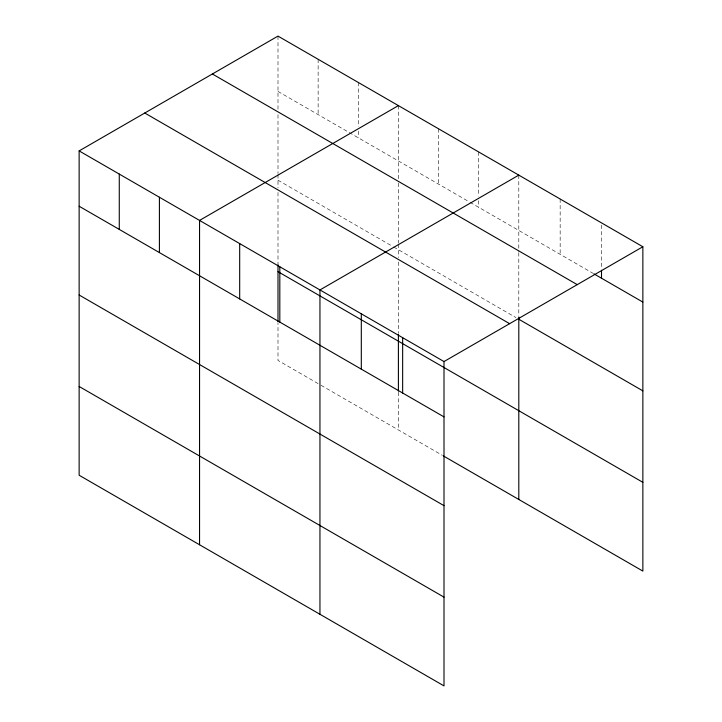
<?xml version="1.0" encoding="UTF-8"?>
<svg xmlns="http://www.w3.org/2000/svg" width="722" height="722" viewBox="0 0 722 722"><rect width="100%" height="100%" fill="white"/><g stroke="black" fill="none" stroke-linecap="round" stroke-linejoin="round"><path stroke-width="0.54" stroke-dasharray="3.61 2.71" d="M277.997 91.432L469.11 201.772M470.067 202.322L592.852 273.214M277.997 180.202L392.669 246.41M393.625 246.96L515.941 317.581M318.131 383.617L277.997 360.44L277.997 322.716M321.001 385.268L442.36 455.338M601.507 225.093L601.507 269.36M560.155 199.001L560.155 254.334M518.802 175.13L518.802 251.545M518.802 252.655L518.802 315.902M478.668 151.954L478.668 196.222M478.668 200.653L478.668 207.286M438.534 128.787L438.534 184.119M398.4 105.611L398.4 182.034M398.4 183.144L398.4 243.061M398.4 244.171L398.4 257.528M398.4 261.987L398.4 333.374M398.4 392.226L398.4 429.96M358.265 82.443L358.265 126.711M358.265 131.133L358.265 137.776M318.131 59.267L318.131 114.599M277.997 36.1L277.997 110.295M277.997 114.735L277.997 173.551M277.997 174.661L277.997 188.018M277.997 192.476L277.997 264.974"/><path stroke-width="1.08" d="M79.14 150.907L444.003 361.56L444.003 685.9L79.14 475.247L79.14 150.907L277.997 36.1L642.86 246.753L642.86 571.093L443.308 455.889M398.4 105.611L199.552 220.418L199.552 544.767M518.802 175.13L319.954 289.937L319.954 614.278M444.003 361.56L642.86 246.753M593.809 273.764L642.86 302.085M212.376 73.987L577.239 284.639M518.802 319.232L642.86 390.855M144.761 113.02L509.624 323.673M277.997 271.671L642.86 482.323M79.14 206.239L444.003 416.892M79.14 295.009L444.003 505.662M79.14 386.478L444.003 597.13M601.507 270.461L601.507 278.214M518.802 317.012L518.802 499.471M402.65 337.679L402.65 393.012M398.4 334.494L398.4 391.116M361.307 313.808L361.307 369.141M279.82 266.761L279.82 322.093M277.997 264.974L277.997 321.606M239.686 243.594L239.686 298.926M159.409 197.25L159.409 252.583M119.274 174.074L119.274 229.406"/></g></svg>
